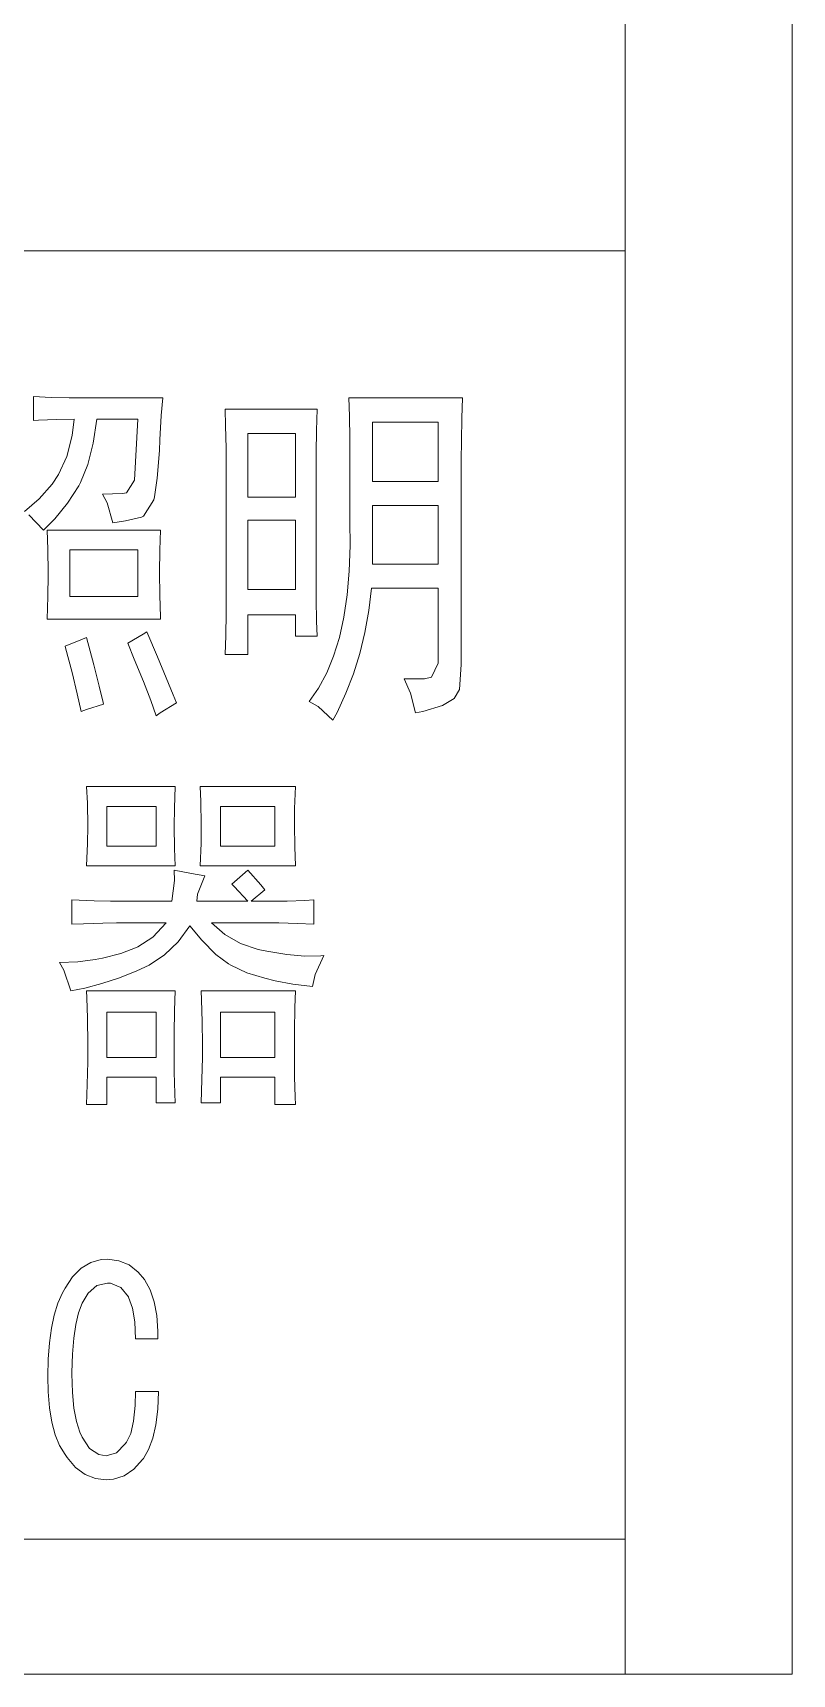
# Model space of a CAD drawing. Header units: millimetres. Extents: x -633009578 to 5705885, y -633235091 to 2571734.
# Drawn here: x 2447580 to 2447823, y 2016995 to 2017521 of the extents above; entities that cross this region are included whole.
import ezdxf

# ---------------------------------------------------------------- set-up
doc = ezdxf.new("R2010")
doc.units = ezdxf.units.MM
doc.header["$LTSCALE"] = 1000
doc.header["$MEASUREMENT"] = 0
doc.layers.get('0').update_dxf_attribs({"color": 9})

msp = doc.modelspace()

# ---------------------------------------------------------------- linework, layer by layer
at = {"lineweight": 0}
for p, q in [((2447769.97, 2017968.49, 104542.43), (2447769.97, 2016995.02, 104542.43)), ((2447302.79, 2017450.94, 104542.43), (2447769.97, 2017450.94, 104542.43)), ((2447586.15, 2017403.93, 104542.43), (2447580.48, 2017404.25, 104542.43)), ((2447580.48, 2017404.25, 104542.43), (2447580.48, 2017396.55, 104542.43)), ((2447591.92, 2017403.82, 104542.43), (2447586.15, 2017403.93, 104542.43)), ((2447592.13, 2017403.82, 104542.43), (2447591.92, 2017403.82, 104542.43)), ((2447621.86, 2017403.82, 104542.43), (2447592.13, 2017403.82, 104542.43)), ((2447621.33, 2017398.15, 104542.43), (2447621.86, 2017403.82, 104542.43)), ((2447681.43, 2017403.82, 104542.43), (2447681.64, 2017397.94, 104542.43)), ((2447717.79, 2017403.82, 104542.43), (2447681.43, 2017403.82, 104542.43)), ((2447717.57, 2017397.3, 104542.43), (2447717.79, 2017403.82, 104542.43)), ((2447580.48, 2017396.55, 104542.43), (2447582.08, 2017396.65, 104542.43)), ((2447582.08, 2017396.65, 104542.43), (2447587.86, 2017396.87, 104542.43)), ((2447587.86, 2017396.87, 104542.43), (2447593.52, 2017396.98, 104542.43)), ((2447593.52, 2017396.98, 104542.43), (2447592.88, 2017391.74, 104542.43)), ((2447599.62, 2017389.28, 104542.43), (2447600.8, 2017396.98, 104542.43)), ((2447600.8, 2017396.98, 104542.43), (2447613.84, 2017396.98, 104542.43)), ((2447613.84, 2017396.98, 104542.43), (2447612.77, 2017377.41, 104542.43)), ((2447620.9, 2017390.34, 104542.43), (2447621.33, 2017398.15, 104542.43)), ((2447641.86, 2017400.18, 104542.43), (2447641.97, 2017394.84, 104542.43)), ((2447671.27, 2017400.18, 104542.43), (2447641.86, 2017400.18, 104542.43)), ((2447671.06, 2017393.34, 104542.43), (2447671.27, 2017400.18, 104542.43)), ((2447681.64, 2017397.94, 104542.43), (2447681.75, 2017390.77, 104542.43)), ((2447689.02, 2017396.01, 104542.43), (2447710.09, 2017396.01, 104542.43)), ((2447689.02, 2017376.98, 104542.43), (2447689.02, 2017396.01, 104542.43)), ((2447710.09, 2017396.01, 104542.43), (2447710.09, 2017376.98, 104542.43)), ((2447717.47, 2017390.02, 104542.43), (2447717.57, 2017397.3, 104542.43)), ((2447592.88, 2017391.74, 104542.43), (2447591.17, 2017385, 104542.43)), ((2447641.97, 2017394.84, 104542.43), (2447642.18, 2017387.67, 104542.43)), ((2447649.13, 2017392.38, 104542.43), (2447664.32, 2017392.38, 104542.43)), ((2447649.13, 2017371.95, 104542.43), (2447649.13, 2017392.38, 104542.43)), ((2447664.32, 2017392.38, 104542.43), (2447664.32, 2017371.95, 104542.43)), ((2447670.95, 2017386.17, 104542.43), (2447671.06, 2017393.34, 104542.43)), ((2447681.75, 2017390.77, 104542.43), (2447681.75, 2017383.29, 104542.43)), ((2447597.91, 2017382.43, 104542.43), (2447599.62, 2017389.28, 104542.43)), ((2447620.05, 2017378.05, 104542.43), (2447620.79, 2017386.92, 104542.43)), ((2447620.79, 2017386.92, 104542.43), (2447620.9, 2017390.34, 104542.43)), ((2447642.18, 2017387.67, 104542.43), (2447642.18, 2017380.19, 104542.43)), ((2447670.95, 2017379.65, 104542.43), (2447670.95, 2017386.17, 104542.43)), ((2447717.36, 2017383.82, 104542.43), (2447717.47, 2017390.02, 104542.43)), ((2447591.17, 2017385, 104542.43), (2447588.5, 2017379.22, 104542.43)), ((2447595.56, 2017376.66, 104542.43), (2447597.91, 2017382.43, 104542.43)), ((2447642.18, 2017380.19, 104542.43), (2447642.18, 2017341.58, 104542.43)), ((2447681.75, 2017383.29, 104542.43), (2447681.75, 2017364.25, 104542.43)), ((2447717.36, 2017318.37, 104542.43), (2447717.36, 2017383.82, 104542.43)), ((2447586.47, 2017376.12, 104542.43), (2447582.3, 2017371.42, 104542.43)), ((2447588.5, 2017379.22, 104542.43), (2447586.47, 2017376.12, 104542.43)), ((2447591.39, 2017370.03, 104542.43), (2447595.02, 2017375.59, 104542.43)), ((2447595.02, 2017375.59, 104542.43), (2447595.56, 2017376.66, 104542.43)), ((2447612.77, 2017377.41, 104542.43), (2447610.21, 2017373.34, 104542.43)), ((2447619.19, 2017372.06, 104542.43), (2447620.05, 2017378.05, 104542.43)), ((2447670.95, 2017347.03, 104542.43), (2447670.95, 2017379.65, 104542.43)), ((2447710.09, 2017376.98, 104542.43), (2447689.02, 2017376.98, 104542.43)), ((2447582.3, 2017371.42, 104542.43), (2447577.59, 2017367.46, 104542.43)), ((2447587.32, 2017365.11, 104542.43), (2447591.39, 2017370.03, 104542.43)), ((2447608.92, 2017373.13, 104542.43), (2447602.61, 2017372.91, 104542.43)), ((2447602.61, 2017372.91, 104542.43), (2447604.11, 2017370.13, 104542.43)), ((2447604.11, 2017370.13, 104542.43), (2447605.93, 2017363.82, 104542.43)), ((2447610.21, 2017373.34, 104542.43), (2447608.92, 2017373.13, 104542.43)), ((2447615.66, 2017365.86, 104542.43), (2447618.98, 2017371.1, 104542.43)), ((2447618.98, 2017371.1, 104542.43), (2447619.19, 2017372.06, 104542.43)), ((2447664.32, 2017371.95, 104542.43), (2447649.13, 2017371.95, 104542.43)), ((2447578.98, 2017366.39, 104542.43), (2447583.69, 2017361.47, 104542.43)), ((2447583.69, 2017361.47, 104542.43), (2447587.32, 2017365.11, 104542.43)), ((2447605.93, 2017363.82, 104542.43), (2447609.89, 2017364.47, 104542.43)), ((2447609.89, 2017364.47, 104542.43), (2447615.02, 2017365.64, 104542.43)), ((2447615.02, 2017365.64, 104542.43), (2447615.66, 2017365.86, 104542.43)), ((2447649.13, 2017364.68, 104542.43), (2447664.32, 2017364.68, 104542.43)), ((2447649.13, 2017342.44, 104542.43), (2447649.13, 2017364.68, 104542.43)), ((2447664.32, 2017364.68, 104542.43), (2447664.32, 2017342.44, 104542.43)), ((2447681.75, 2017364.25, 104542.43), (2447681.86, 2017356.55, 104542.43)), ((2447689.02, 2017369.28, 104542.43), (2447710.09, 2017369.28, 104542.43)), ((2447689.02, 2017350.56, 104542.43), (2447689.02, 2017369.28, 104542.43)), ((2447710.09, 2017369.28, 104542.43), (2447710.09, 2017350.56, 104542.43)), ((2447584.86, 2017361.47, 104542.43), (2447585.08, 2017355.27, 104542.43)), ((2447621.11, 2017361.47, 104542.43), (2447584.86, 2017361.47, 104542.43)), ((2447620.9, 2017355.05, 104542.43), (2447621.11, 2017361.47, 104542.43)), ((2447585.08, 2017355.27, 104542.43), (2447585.18, 2017347.89, 104542.43)), ((2447592.13, 2017355.16, 104542.43), (2447613.84, 2017355.16, 104542.43)), ((2447592.13, 2017340.19, 104542.43), (2447592.13, 2017355.16, 104542.43)), ((2447613.84, 2017355.16, 104542.43), (2447613.84, 2017340.19, 104542.43)), ((2447620.79, 2017347.89, 104542.43), (2447620.9, 2017355.05, 104542.43)), ((2447681.86, 2017356.55, 104542.43), (2447681.54, 2017348.32, 104542.43)), ((2447710.09, 2017350.56, 104542.43), (2447689.02, 2017350.56, 104542.43)), ((2447585.18, 2017347.14, 104542.43), (2447585.08, 2017340.19, 104542.43)), ((2447585.18, 2017347.89, 104542.43), (2447585.18, 2017347.14, 104542.43)), ((2447620.9, 2017340.62, 104542.43), (2447620.79, 2017347.89, 104542.43)), ((2447670.95, 2017339.33, 104542.43), (2447670.95, 2017347.03, 104542.43)), ((2447681.54, 2017348.32, 104542.43), (2447680.89, 2017340.72, 104542.43)), ((2447585.08, 2017340.19, 104542.43), (2447584.86, 2017332.92, 104542.43)), ((2447613.84, 2017340.19, 104542.43), (2447592.13, 2017340.19, 104542.43)), ((2447621.11, 2017333.56, 104542.43), (2447620.9, 2017340.62, 104542.43)), ((2447642.18, 2017341.58, 104542.43), (2447642.18, 2017334.84, 104542.43)), ((2447664.32, 2017342.44, 104542.43), (2447649.13, 2017342.44, 104542.43)), ((2447671.06, 2017332.28, 104542.43), (2447670.95, 2017339.33, 104542.43)), ((2447680.89, 2017340.72, 104542.43), (2447679.82, 2017333.56, 104542.43)), ((2447687.85, 2017335.7, 104542.43), (2447688.7, 2017342.86, 104542.43)), ((2447688.7, 2017342.86, 104542.43), (2447710.09, 2017342.86, 104542.43)), ((2447710.09, 2017342.86, 104542.43), (2447710.09, 2017318.8, 104542.43)), ((2447584.86, 2017332.92, 104542.43), (2447621.11, 2017332.92, 104542.43)), ((2447621.11, 2017332.92, 104542.43), (2447621.11, 2017333.56, 104542.43)), ((2447642.18, 2017334.84, 104542.43), (2447642.08, 2017327.68, 104542.43)), ((2447649.13, 2017334.31, 104542.43), (2447664.32, 2017334.31, 104542.43)), ((2447649.13, 2017321.58, 104542.43), (2447649.13, 2017334.31, 104542.43)), ((2447664.32, 2017334.31, 104542.43), (2447664.32, 2017327.46, 104542.43)), ((2447679.82, 2017333.56, 104542.43), (2447678.43, 2017327.04, 104542.43)), ((2447686.56, 2017328.64, 104542.43), (2447687.85, 2017335.7, 104542.43)), ((2447615.55, 2017328.11, 104542.43), (2447610.63, 2017325.22, 104542.43)), ((2447616.73, 2017328.85, 104542.43), (2447615.55, 2017328.11, 104542.43)), ((2447620.15, 2017320.83, 104542.43), (2447616.73, 2017328.85, 104542.43)), ((2447642.08, 2017327.68, 104542.43), (2447641.86, 2017321.58, 104542.43)), ((2447664.32, 2017327.46, 104542.43), (2447671.27, 2017327.46, 104542.43)), ((2447671.27, 2017327.46, 104542.43), (2447671.06, 2017332.28, 104542.43)), ((2447684.96, 2017321.9, 104542.43), (2447686.56, 2017328.64, 104542.43)), ((2447595.66, 2017326.29, 104542.43), (2447590.64, 2017324.26, 104542.43)), ((2447590.64, 2017324.26, 104542.43), (2447590.74, 2017323.72, 104542.43)), ((2447590.74, 2017323.72, 104542.43), (2447592.88, 2017315.81, 104542.43)), ((2447597.48, 2017327.04, 104542.43), (2447595.66, 2017326.29, 104542.43)), ((2447599.83, 2017318.27, 104542.43), (2447597.48, 2017327.04, 104542.43)), ((2447610.63, 2017325.22, 104542.43), (2447612.67, 2017320.09, 104542.43)), ((2447678.43, 2017327.04, 104542.43), (2447676.51, 2017321.05, 104542.43)), ((2447601.54, 2017311.42, 104542.43), (2447599.83, 2017318.27, 104542.43)), ((2447612.67, 2017320.09, 104542.43), (2447615.66, 2017312.92, 104542.43)), ((2447622.93, 2017314.1, 104542.43), (2447620.15, 2017320.83, 104542.43)), ((2447641.86, 2017321.58, 104542.43), (2447649.13, 2017321.58, 104542.43)), ((2447676.51, 2017321.05, 104542.43), (2447674.37, 2017315.7, 104542.43)), ((2447682.93, 2017315.38, 104542.43), (2447684.96, 2017321.9, 104542.43)), ((2447710.09, 2017318.8, 104542.43), (2447707.95, 2017314.31, 104542.43)), ((2447716.83, 2017310.35, 104542.43), (2447717.36, 2017318.37, 104542.43)), ((2447592.88, 2017315.81, 104542.43), (2447594.49, 2017308.96, 104542.43)), ((2447615.66, 2017312.92, 104542.43), (2447618.01, 2017306.82, 104542.43)), ((2447625.18, 2017308.64, 104542.43), (2447622.93, 2017314.1, 104542.43)), ((2447674.37, 2017315.7, 104542.43), (2447671.7, 2017310.78, 104542.43)), ((2447680.47, 2017309.18, 104542.43), (2447682.93, 2017315.38, 104542.43)), ((2447705.7, 2017313.78, 104542.43), (2447699.18, 2017313.78, 104542.43)), ((2447699.18, 2017313.78, 104542.43), (2447701.21, 2017309.18, 104542.43)), ((2447707.95, 2017314.31, 104542.43), (2447705.7, 2017313.78, 104542.43)), ((2447594.49, 2017308.96, 104542.43), (2447595.77, 2017303.4, 104542.43)), ((2447602.83, 2017306.18, 104542.43), (2447601.54, 2017311.42, 104542.43)), ((2447618.01, 2017306.82, 104542.43), (2447619.72, 2017302.01, 104542.43)), ((2447626.25, 2017306.08, 104542.43), (2447625.18, 2017308.64, 104542.43)), ((2447671.7, 2017310.78, 104542.43), (2447668.7, 2017306.5, 104542.43)), ((2447668.7, 2017306.5, 104542.43), (2447671.59, 2017304.9, 104542.43)), ((2447677.69, 2017303.08, 104542.43), (2447680.47, 2017309.18, 104542.43)), ((2447701.21, 2017309.18, 104542.43), (2447702.82, 2017302.87, 104542.43)), ((2447711.48, 2017305.22, 104542.43), (2447715.22, 2017307.47, 104542.43)), ((2447715.22, 2017307.47, 104542.43), (2447716.83, 2017310.35, 104542.43)), ((2447595.77, 2017303.4, 104542.43), (2447597.48, 2017304.04, 104542.43)), ((2447597.48, 2017304.04, 104542.43), (2447602.93, 2017305.65, 104542.43)), ((2447602.93, 2017305.65, 104542.43), (2447602.83, 2017306.18, 104542.43)), ((2447619.72, 2017302.01, 104542.43), (2447621.01, 2017302.97, 104542.43)), ((2447621.01, 2017302.97, 104542.43), (2447626.25, 2017306.08, 104542.43)), ((2447671.59, 2017304.9, 104542.43), (2447676.3, 2017300.62, 104542.43)), ((2447676.3, 2017300.62, 104542.43), (2447677.69, 2017303.08, 104542.43)), ((2447702.82, 2017302.87, 104542.43), (2447705.17, 2017303.4, 104542.43)), ((2447705.17, 2017303.4, 104542.43), (2447711.48, 2017305.22, 104542.43)), ((2447597.48, 2017279.34, 104542.43), (2447597.8, 2017273.99, 104542.43)), ((2447625.82, 2017279.34, 104542.43), (2447597.48, 2017279.34, 104542.43)), ((2447625.61, 2017272.39, 104542.43), (2447625.82, 2017279.34, 104542.43)), ((2447633.84, 2017279.34, 104542.43), (2447634.05, 2017274.53, 104542.43)), ((2447664.32, 2017279.34, 104542.43), (2447633.84, 2017279.34, 104542.43)), ((2447664, 2017272.28, 104542.43), (2447664.32, 2017279.34, 104542.43)), ((2447597.8, 2017273.99, 104542.43), (2447597.91, 2017266.61, 104542.43)), ((2447604, 2017272.92, 104542.43), (2447619.72, 2017272.92, 104542.43)), ((2447604, 2017260.2, 104542.43), (2447604, 2017272.92, 104542.43)), ((2447619.72, 2017272.92, 104542.43), (2447619.72, 2017260.2, 104542.43)), ((2447625.5, 2017266.61, 104542.43), (2447625.61, 2017272.39, 104542.43)), ((2447634.05, 2017274.53, 104542.43), (2447634.16, 2017267.04, 104542.43)), ((2447640.36, 2017272.92, 104542.43), (2447657.8, 2017272.92, 104542.43)), ((2447640.36, 2017260.2, 104542.43), (2447640.36, 2017272.92, 104542.43)), ((2447657.8, 2017272.92, 104542.43), (2447657.8, 2017260.2, 104542.43)), ((2447664, 2017267.04, 104542.43), (2447664, 2017272.28, 104542.43)), ((2447597.91, 2017266.61, 104542.43), (2447597.8, 2017261.05, 104542.43)), ((2447625.61, 2017259.45, 104542.43), (2447625.5, 2017266.61, 104542.43)), ((2447634.16, 2017267.04, 104542.43), (2447634.16, 2017261.16, 104542.43)), ((2447664.1, 2017259.98, 104542.43), (2447664, 2017267.04, 104542.43)), ((2447597.8, 2017261.05, 104542.43), (2447597.48, 2017253.89, 104542.43)), ((2447619.72, 2017260.2, 104542.43), (2447604, 2017260.2, 104542.43)), ((2447625.82, 2017253.89, 104542.43), (2447625.61, 2017259.45, 104542.43)), ((2447634.16, 2017261.16, 104542.43), (2447633.84, 2017253.89, 104542.43)), ((2447657.8, 2017260.2, 104542.43), (2447640.36, 2017260.2, 104542.43)), ((2447664.32, 2017253.89, 104542.43), (2447664.1, 2017259.98, 104542.43)), ((2447597.48, 2017253.89, 104542.43), (2447625.82, 2017253.89, 104542.43)), ((2447633.84, 2017253.89, 104542.43), (2447664.32, 2017253.89, 104542.43)), ((2447625.61, 2017249.18, 104542.43), (2447624.75, 2017242.55, 104542.43)), ((2447631.06, 2017251.43, 104542.43), (2447625.5, 2017252.5, 104542.43)), ((2447625.5, 2017252.5, 104542.43), (2447625.61, 2017249.18, 104542.43)), ((2447635.34, 2017250.68, 104542.43), (2447631.06, 2017251.43, 104542.43)), ((2447632.99, 2017244.8, 104542.43), (2447635.34, 2017250.68, 104542.43)), ((2447649.13, 2017252.5, 104542.43), (2447644, 2017248.01, 104542.43)), ((2447653.3, 2017247.79, 104542.43), (2447649.13, 2017252.5, 104542.43)), ((2447632.77, 2017242.55, 104542.43), (2447632.99, 2017244.8, 104542.43)), ((2447644, 2017248.01, 104542.43), (2447644.75, 2017247.26, 104542.43)), ((2447644.75, 2017247.26, 104542.43), (2447649.13, 2017242.55, 104542.43)), ((2447650.2, 2017242.55, 104542.43), (2447654.59, 2017246.19, 104542.43)), ((2447654.59, 2017246.19, 104542.43), (2447653.3, 2017247.79, 104542.43)), ((2447599.94, 2017242.66, 104542.43), (2447592.78, 2017242.98, 104542.43)), ((2447592.78, 2017242.98, 104542.43), (2447592.78, 2017235.28, 104542.43)), ((2447605.18, 2017242.55, 104542.43), (2447599.94, 2017242.66, 104542.43)), ((2447607, 2017242.55, 104542.43), (2447605.18, 2017242.55, 104542.43)), ((2447624.75, 2017242.55, 104542.43), (2447607, 2017242.55, 104542.43)), ((2447649.13, 2017242.55, 104542.43), (2447632.77, 2017242.55, 104542.43)), ((2447655.66, 2017242.55, 104542.43), (2447650.2, 2017242.55, 104542.43)), ((2447661.65, 2017242.55, 104542.43), (2447655.66, 2017242.55, 104542.43)), ((2447667.31, 2017242.77, 104542.43), (2447661.65, 2017242.55, 104542.43)), ((2447670.2, 2017242.98, 104542.43), (2447667.31, 2017242.77, 104542.43)), ((2447670.2, 2017235.28, 104542.43), (2447670.2, 2017242.98, 104542.43)), ((2447592.78, 2017235.28, 104542.43), (2447596.52, 2017235.39, 104542.43)), ((2447596.52, 2017235.39, 104542.43), (2447602.72, 2017235.6, 104542.43)), ((2447602.72, 2017235.6, 104542.43), (2447607, 2017235.71, 104542.43)), ((2447607, 2017235.71, 104542.43), (2447622.93, 2017235.71, 104542.43)), ((2447622.93, 2017235.71, 104542.43), (2447618.66, 2017231.11, 104542.43)), ((2447626.78, 2017229.61, 104542.43), (2447630.53, 2017234.75, 104542.43)), ((2447630.53, 2017234.75, 104542.43), (2447634.38, 2017230.15, 104542.43)), ((2447637.48, 2017235.71, 104542.43), (2447655.66, 2017235.71, 104542.43)), ((2447641.75, 2017231.97, 104542.43), (2447637.48, 2017235.71, 104542.43)), ((2447655.66, 2017235.71, 104542.43), (2447659.08, 2017235.71, 104542.43)), ((2447659.08, 2017235.71, 104542.43), (2447664.96, 2017235.5, 104542.43)), ((2447664.96, 2017235.5, 104542.43), (2447670.2, 2017235.28, 104542.43)), ((2447613.63, 2017227.9, 104542.43), (2447608.39, 2017225.87, 104542.43)), ((2447613.84, 2017228.01, 104542.43), (2447613.63, 2017227.9, 104542.43)), ((2447618.66, 2017231.11, 104542.43), (2447613.84, 2017228.01, 104542.43)), ((2447622.4, 2017225.44, 104542.43), (2447626.78, 2017229.61, 104542.43)), ((2447634.38, 2017230.15, 104542.43), (2447638.87, 2017225.55, 104542.43)), ((2447646.78, 2017229.08, 104542.43), (2447641.75, 2017231.97, 104542.43)), ((2447652.45, 2017227.15, 104542.43), (2447646.78, 2017229.08, 104542.43)), ((2447594.7, 2017223.2, 104542.43), (2447588.82, 2017222.98, 104542.43)), ((2447588.82, 2017222.98, 104542.43), (2447590.21, 2017220.52, 104542.43)), ((2447600.26, 2017223.95, 104542.43), (2447594.7, 2017223.2, 104542.43)), ((2447602.61, 2017224.37, 104542.43), (2447600.26, 2017223.95, 104542.43)), ((2447608.39, 2017225.87, 104542.43), (2447602.61, 2017224.37, 104542.43)), ((2447617.48, 2017222.13, 104542.43), (2447622.4, 2017225.44, 104542.43)), ((2447638.87, 2017225.55, 104542.43), (2447642.93, 2017222.56, 104542.43)), ((2447642.93, 2017222.56, 104542.43), (2447643.68, 2017222.13, 104542.43)), ((2447655.23, 2017226.62, 104542.43), (2447652.45, 2017227.15, 104542.43)), ((2447661.54, 2017225.55, 104542.43), (2447655.23, 2017226.62, 104542.43)), ((2447667.31, 2017225.02, 104542.43), (2447661.54, 2017225.55, 104542.43)), ((2447672.45, 2017225.12, 104542.43), (2447667.31, 2017225.02, 104542.43)), ((2447670.63, 2017219.13, 104542.43), (2447673.41, 2017225.23, 104542.43)), ((2447673.41, 2017225.23, 104542.43), (2447672.45, 2017225.12, 104542.43)), ((2447590.21, 2017220.52, 104542.43), (2447592.45, 2017213.89, 104542.43)), ((2447602.4, 2017216.25, 104542.43), (2447607.96, 2017218.06, 104542.43)), ((2447607.96, 2017218.06, 104542.43), (2447613.52, 2017220.31, 104542.43)), ((2447613.52, 2017220.31, 104542.43), (2447617.48, 2017222.13, 104542.43)), ((2447643.68, 2017222.13, 104542.43), (2447648.81, 2017219.67, 104542.43)), ((2447648.81, 2017219.67, 104542.43), (2447654.59, 2017217.96, 104542.43)), ((2447654.59, 2017217.96, 104542.43), (2447657.9, 2017217.1, 104542.43)), ((2447657.9, 2017217.1, 104542.43), (2447663.46, 2017216.03, 104542.43)), ((2447669.77, 2017215.28, 104542.43), (2447670.63, 2017219.13, 104542.43)), ((2447592.45, 2017213.89, 104542.43), (2447596.95, 2017214.75, 104542.43)), ((2447596.95, 2017214.75, 104542.43), (2447602.4, 2017216.25, 104542.43)), ((2447597.48, 2017213.89, 104542.43), (2447597.59, 2017211.65, 104542.43)), ((2447625.82, 2017213.89, 104542.43), (2447597.48, 2017213.89, 104542.43)), ((2447625.61, 2017207.58, 104542.43), (2447625.82, 2017213.89, 104542.43)), ((2447634.16, 2017213.89, 104542.43), (2447634.27, 2017211.01, 104542.43)), ((2447664.32, 2017213.89, 104542.43), (2447634.16, 2017213.89, 104542.43)), ((2447663.46, 2017216.03, 104542.43), (2447669.77, 2017215.28, 104542.43)), ((2447664.1, 2017208.55, 104542.43), (2447664.32, 2017213.89, 104542.43)), ((2447597.59, 2017211.65, 104542.43), (2447597.8, 2017205.12, 104542.43)), ((2447604, 2017207.05, 104542.43), (2447619.72, 2017207.05, 104542.43)), ((2447604, 2017192.51, 104542.43), (2447604, 2017207.05, 104542.43)), ((2447619.72, 2017207.05, 104542.43), (2447619.72, 2017192.51, 104542.43)), ((2447625.5, 2017200.2, 104542.43), (2447625.61, 2017207.58, 104542.43)), ((2447634.27, 2017211.01, 104542.43), (2447634.48, 2017203.95, 104542.43)), ((2447640.36, 2017207.05, 104542.43), (2447657.8, 2017207.05, 104542.43)), ((2447640.36, 2017192.51, 104542.43), (2447640.36, 2017207.05, 104542.43)), ((2447657.8, 2017207.05, 104542.43), (2447657.8, 2017192.51, 104542.43)), ((2447664, 2017201.06, 104542.43), (2447664.1, 2017208.55, 104542.43)), ((2447597.8, 2017205.12, 104542.43), (2447597.91, 2017196.68, 104542.43)), ((2447634.48, 2017203.95, 104542.43), (2447634.59, 2017196.68, 104542.43)), ((2447597.91, 2017196.68, 104542.43), (2447597.91, 2017191.11, 104542.43)), ((2447625.5, 2017195.71, 104542.43), (2447625.5, 2017200.2, 104542.43)), ((2447634.59, 2017196.68, 104542.43), (2447634.59, 2017192.51, 104542.43)), ((2447664, 2017195.29, 104542.43), (2447664, 2017201.06, 104542.43)), ((2447597.91, 2017191.11, 104542.43), (2447597.69, 2017183.84, 104542.43)), ((2447619.72, 2017192.51, 104542.43), (2447604, 2017192.51, 104542.43)), ((2447625.5, 2017187.8, 104542.43), (2447625.5, 2017195.71, 104542.43)), ((2447634.59, 2017192.51, 104542.43), (2447634.38, 2017185.45, 104542.43)), ((2447657.8, 2017192.51, 104542.43), (2447640.36, 2017192.51, 104542.43)), ((2447664, 2017186.3, 104542.43), (2447664, 2017195.29, 104542.43)), ((2447604, 2017186.2, 104542.43), (2447619.72, 2017186.2, 104542.43)), ((2447604, 2017177.53, 104542.43), (2447604, 2017186.2, 104542.43)), ((2447619.72, 2017186.2, 104542.43), (2447619.72, 2017177.96, 104542.43)), ((2447625.71, 2017180.96, 104542.43), (2447625.5, 2017187.8, 104542.43)), ((2447634.38, 2017185.45, 104542.43), (2447634.16, 2017177.96, 104542.43)), ((2447640.36, 2017186.2, 104542.43), (2447657.8, 2017186.2, 104542.43)), ((2447640.36, 2017177.96, 104542.43), (2447640.36, 2017186.2, 104542.43)), ((2447657.8, 2017186.2, 104542.43), (2447657.8, 2017177.53, 104542.43)), ((2447664.21, 2017179.78, 104542.43), (2447664, 2017186.3, 104542.43)), ((2447597.69, 2017183.84, 104542.43), (2447597.48, 2017177.53, 104542.43)), ((2447625.82, 2017177.96, 104542.43), (2447625.71, 2017180.96, 104542.43)), ((2447597.48, 2017177.53, 104542.43), (2447604, 2017177.53, 104542.43)), ((2447619.72, 2017177.96, 104542.43), (2447625.82, 2017177.96, 104542.43)), ((2447634.16, 2017177.96, 104542.43), (2447640.36, 2017177.96, 104542.43)), ((2447657.8, 2017177.53, 104542.43), (2447664.32, 2017177.53, 104542.43)), ((2447664.32, 2017177.53, 104542.43), (2447664.21, 2017179.78, 104542.43)), ((2447602.14, 2017127.79, 104542.43), (2447598.78, 2017126.87, 104542.43)), ((2447604.13, 2017127.94, 104542.43), (2447602.14, 2017127.79, 104542.43)), ((2447607.77, 2017127.45, 104542.43), (2447604.13, 2017127.94, 104542.43)), ((2447593, 2017122.3, 104542.43), (2447590.57, 2017118.66, 104542.43)), ((2447595.72, 2017125.02, 104542.43), (2447593, 2017122.3, 104542.43)), ((2447598.78, 2017126.87, 104542.43), (2447595.72, 2017125.02, 104542.43)), ((2447611.08, 2017126.09, 104542.43), (2447607.77, 2017127.45, 104542.43)), ((2447614.04, 2017123.76, 104542.43), (2447611.08, 2017126.09, 104542.43)), ((2447616.03, 2017121.47, 104542.43), (2447614.04, 2017123.76, 104542.43)), ((2447589.74, 2017117.15, 104542.43), (2447588.28, 2017113.84, 104542.43)), ((2447590.57, 2017118.66, 104542.43), (2447589.74, 2017117.15, 104542.43)), ((2447596.06, 2017113.8, 104542.43), (2447598, 2017117.1, 104542.43)), ((2447598, 2017117.1, 104542.43), (2447600.77, 2017119.48, 104542.43)), ((2447600.77, 2017119.48, 104542.43), (2447604.13, 2017120.26, 104542.43)), ((2447604.13, 2017120.26, 104542.43), (2447605.15, 2017120.21, 104542.43)), ((2447605.15, 2017120.21, 104542.43), (2447608.45, 2017118.85, 104542.43)), ((2447608.45, 2017118.85, 104542.43), (2447610.88, 2017115.84, 104542.43)), ((2447617.83, 2017118.12, 104542.43), (2447616.03, 2017121.47, 104542.43)), ((2447619.14, 2017114.23, 104542.43), (2447617.83, 2017118.12, 104542.43)), ((2447588.28, 2017113.84, 104542.43), (2447587.12, 2017110.05, 104542.43)), ((2447594.89, 2017110.73, 104542.43), (2447596.06, 2017113.8, 104542.43)), ((2447610.88, 2017115.84, 104542.43), (2447610.93, 2017115.74, 104542.43)), ((2447610.93, 2017115.74, 104542.43), (2447612.15, 2017112.29, 104542.43)), ((2447612.15, 2017112.29, 104542.43), (2447612.92, 2017107.87, 104542.43)), ((2447619.97, 2017109.86, 104542.43), (2447619.14, 2017114.23, 104542.43)), ((2447587.12, 2017110.05, 104542.43), (2447586.24, 2017105.82, 104542.43)), ((2447593.34, 2017102.62, 104542.43), (2447594.02, 2017107.04, 104542.43)), ((2447594.02, 2017107.04, 104542.43), (2447594.89, 2017110.73, 104542.43)), ((2447612.92, 2017107.87, 104542.43), (2447613.17, 2017102.47, 104542.43)), ((2447620.26, 2017104.9, 104542.43), (2447619.97, 2017109.86, 104542.43)), ((2447586.24, 2017105.82, 104542.43), (2447585.56, 2017101.11, 104542.43)), ((2447592.95, 2017097.47, 104542.43), (2447593.34, 2017102.62, 104542.43)), ((2447613.17, 2017102.47, 104542.43), (2447620.26, 2017102.47, 104542.43)), ((2447620.26, 2017102.47, 104542.43), (2447620.26, 2017104.9, 104542.43)), ((2447585.56, 2017101.11, 104542.43), (2447585.17, 2017095.96, 104542.43)), ((2447592.8, 2017091.68, 104542.43), (2447592.95, 2017097.47, 104542.43)), ((2447585.17, 2017095.96, 104542.43), (2447585.08, 2017090.37, 104542.43)), ((2447592.8, 2017091.2, 104542.43), (2447592.8, 2017091.68, 104542.43)), ((2447592.95, 2017085.27, 104542.43), (2447592.8, 2017091.2, 104542.43)), ((2447585.08, 2017090.37, 104542.43), (2447585.17, 2017085.46, 104542.43)), ((2447613.17, 2017085.51, 104542.43), (2447613.02, 2017081.09, 104542.43)), ((2447620.55, 2017085.51, 104542.43), (2447613.17, 2017085.51, 104542.43)), ((2447620.26, 2017079.87, 104542.43), (2447620.55, 2017085.51, 104542.43)), ((2447585.17, 2017085.46, 104542.43), (2447585.61, 2017080.31, 104542.43)), ((2447585.61, 2017080.31, 104542.43), (2447586.39, 2017075.74, 104542.43)), ((2447593.44, 2017080.21, 104542.43), (2447592.95, 2017085.27, 104542.43)), ((2447613.02, 2017081.09, 104542.43), (2447612.54, 2017076.03, 104542.43)), ((2447586.39, 2017075.74, 104542.43), (2447587.46, 2017071.71, 104542.43)), ((2447594.21, 2017075.98, 104542.43), (2447593.44, 2017080.21, 104542.43)), ((2447595.28, 2017072.58, 104542.43), (2447594.21, 2017075.98, 104542.43)), ((2447612.54, 2017076.03, 104542.43), (2447611.61, 2017072.15, 104542.43)), ((2447619.63, 2017074.92, 104542.43), (2447620.26, 2017079.87, 104542.43)), ((2447587.46, 2017071.71, 104542.43), (2447588.82, 2017068.26, 104542.43)), ((2447596.06, 2017070.98, 104542.43), (2447595.28, 2017072.58, 104542.43)), ((2447598.44, 2017067.33, 104542.43), (2447596.06, 2017070.98, 104542.43)), ((2447611.61, 2017072.15, 104542.43), (2447610.25, 2017069.38, 104542.43)), ((2447617.35, 2017066.99, 104542.43), (2447618.66, 2017070.64, 104542.43)), ((2447618.66, 2017070.64, 104542.43), (2447619.63, 2017074.92, 104542.43)), ((2447588.82, 2017068.26, 104542.43), (2447590.57, 2017065.34, 104542.43)), ((2447590.57, 2017065.34, 104542.43), (2447591.25, 2017064.37, 104542.43)), ((2447601.36, 2017065.34, 104542.43), (2447598.44, 2017067.33, 104542.43)), ((2447603.79, 2017064.95, 104542.43), (2447601.36, 2017065.34, 104542.43)), ((2447607, 2017065.92, 104542.43), (2447603.79, 2017064.95, 104542.43)), ((2447609.86, 2017068.84, 104542.43), (2447607, 2017065.92, 104542.43)), ((2447610.25, 2017069.38, 104542.43), (2447609.86, 2017068.84, 104542.43)), ((2447615.65, 2017064.08, 104542.43), (2447617.35, 2017066.99, 104542.43)), ((2447591.25, 2017064.37, 104542.43), (2447593.97, 2017061.26, 104542.43)), ((2447593.97, 2017061.26, 104542.43), (2447597.03, 2017059.02, 104542.43)), ((2447609.52, 2017058.59, 104542.43), (2447612.63, 2017060.68, 104542.43)), ((2447612.63, 2017060.68, 104542.43), (2447615.4, 2017063.74, 104542.43)), ((2447615.4, 2017063.74, 104542.43), (2447615.65, 2017064.08, 104542.43)), ((2447597.03, 2017059.02, 104542.43), (2447600.29, 2017057.71, 104542.43)), ((2447600.29, 2017057.71, 104542.43), (2447603.79, 2017057.27, 104542.43)), ((2447603.79, 2017057.27, 104542.43), (2447606.12, 2017057.47, 104542.43)), ((2447606.12, 2017057.47, 104542.43), (2447609.52, 2017058.59, 104542.43)), ((2447302.79, 2017038.21, 104542.43), (2447769.97, 2017038.21, 104542.43))]:
    msp.add_line(p, q, dxfattribs=at)
at = {"lineweight": 0, "elevation": 104542.43}
msp.add_lwpolyline([(2447258.32, 2017968.49), (2447823.39, 2017968.49), (2447823.39, 2016995.02), (2447258.32, 2016995.02)], close=True, dxfattribs=at)

doc.saveas('drawing.dxf')
